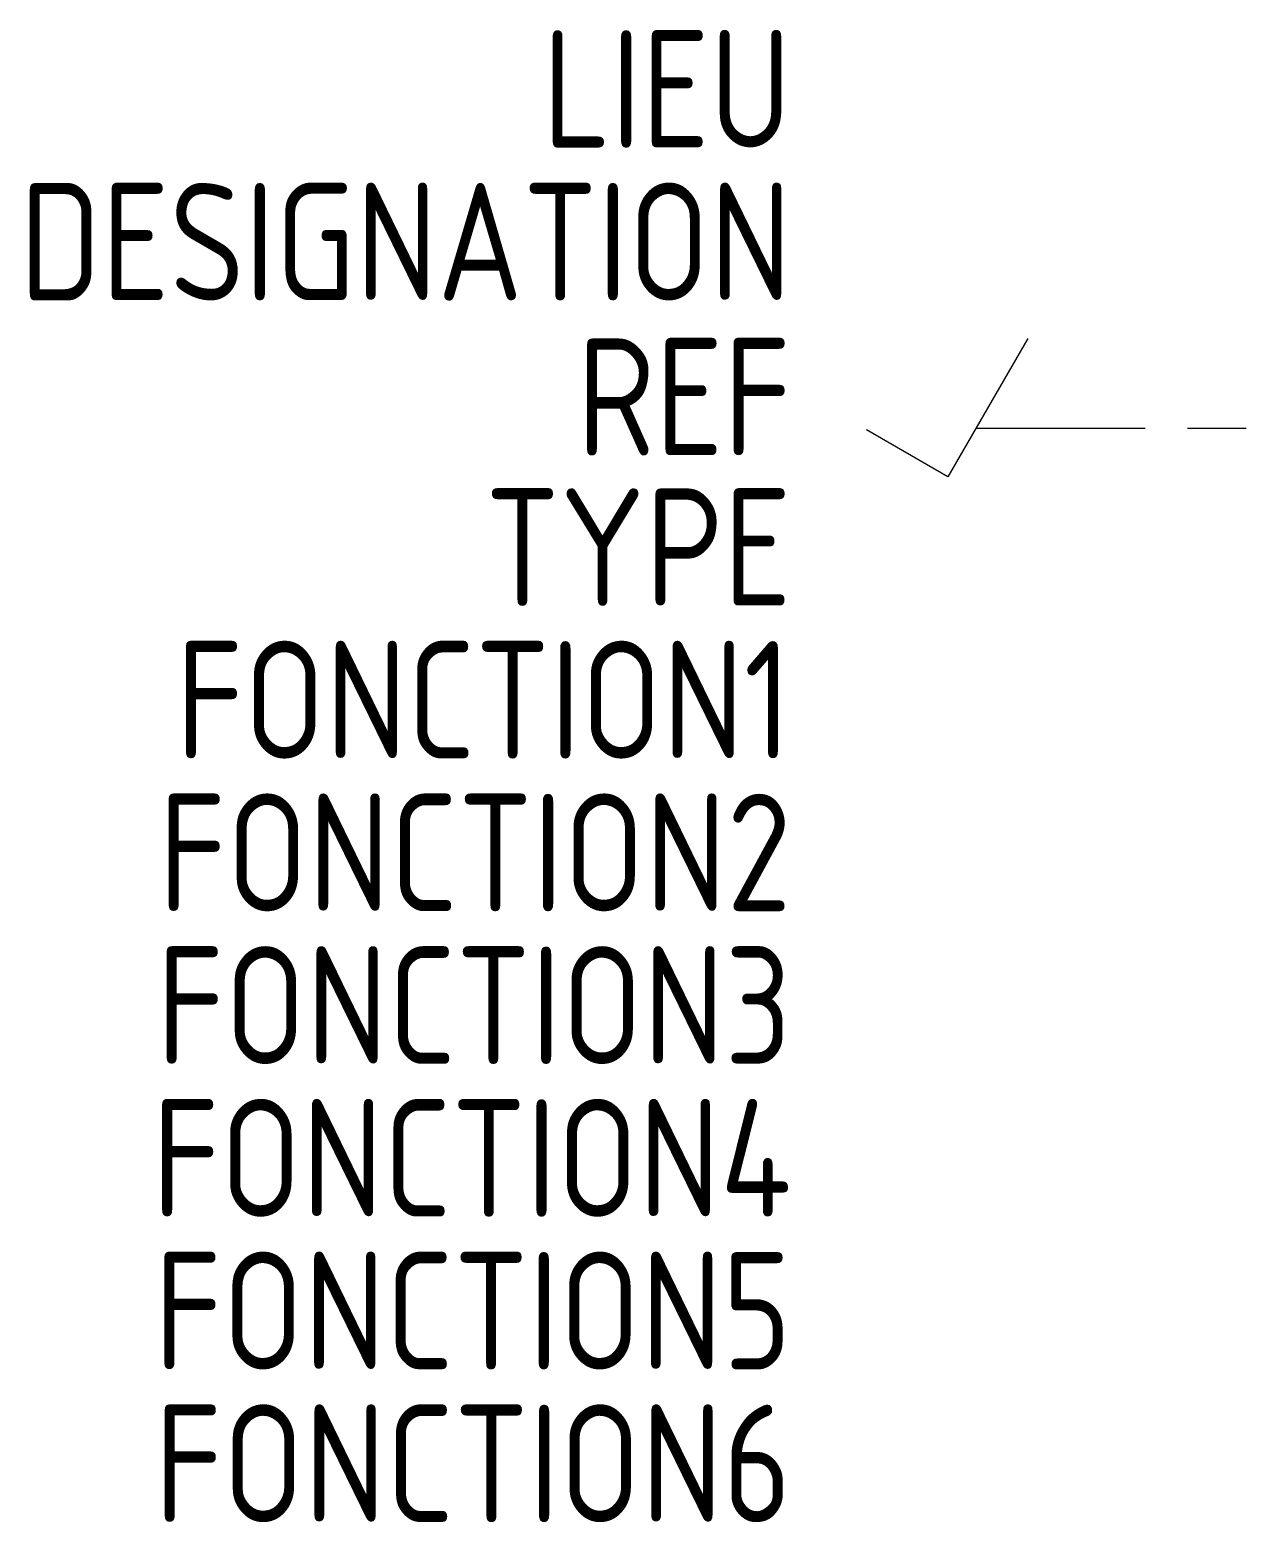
# Model space of a CAD drawing. Extents: x -1610.5 to -1584.6, y -902.9 to -871.1.
import ezdxf
from ezdxf.enums import TextEntityAlignment as Align

# ---------------------------------------------------------------- set-up
doc = ezdxf.new("R2010")
doc.units = 0
doc.linetypes.add('ACAD_ISO02W100', pattern=[15, 12, -3])
for name, color, linetype in [('SYMB_FIL', 3, 'CONTINUOUS'), ('SYMB_LIAISON', 1, 'ACAD_ISO02W100'), ('SYMB_REF_CONTACT', 2, 'CONTINUOUS'), ('SYMB_TXT_NOM', 3, 'CONTINUOUS')]:
    doc.layers.add(name, color=color, linetype=linetype)
doc.styles.add('NET2_5', font='isocp.shx', dxfattribs={"width": 0.9, "height": 2.5})

msp = doc.modelspace()

# ---------------------------------------------------------------- linework, layer by layer
at = {"layer": 'SYMB_FIL'}
for p, q in [((-1589.284, -877.688), (-1590.984, -880.633)), ((-1590.984, -880.633), (-1592.716, -879.633))]:
    msp.add_line(p, q, dxfattribs=at)
at = {"layer": 'SYMB_LIAISON', "ltscale": 0.3}
msp.add_line((-1590.384, -879.593), (-1584.634, -879.593), dxfattribs=at)

# ---------------------------------------------------------------- texts
at = {"layer": 'SYMB_REF_CONTACT', "style": 'NET2_5', "width": 0.9, "flags": 8}
msp.add_attdef('REF', text='', height=2.5, dxfattribs=at).set_placement((-1594.316, -880.176), align=Align.RIGHT)
at = {"layer": 'SYMB_TXT_NOM', "style": 'NET2_5', "width": 0.9, "flags": 8}
for tag, text, p in [('LIEU', '', (-1594.316, -873.626)), ('DESIGNATION', 'S?', (-1594.316, -876.876)), ('TYPE', '', (-1594.316, -883.376)), ('FONCTION1', '', (-1594.316, -886.626)), ('FONCTION2', '', (-1594.316, -889.876)), ('FONCTION3', '', (-1594.316, -893.126)), ('FONCTION4', '', (-1594.316, -896.376)), ('FONCTION5', '', (-1594.316, -899.626)), ('FONCTION6', '', (-1594.316, -902.876))]:
    msp.add_attdef(tag, text=text, height=2.5, dxfattribs=at).set_placement(p, align=Align.RIGHT)

doc.saveas('drawing.dxf')
